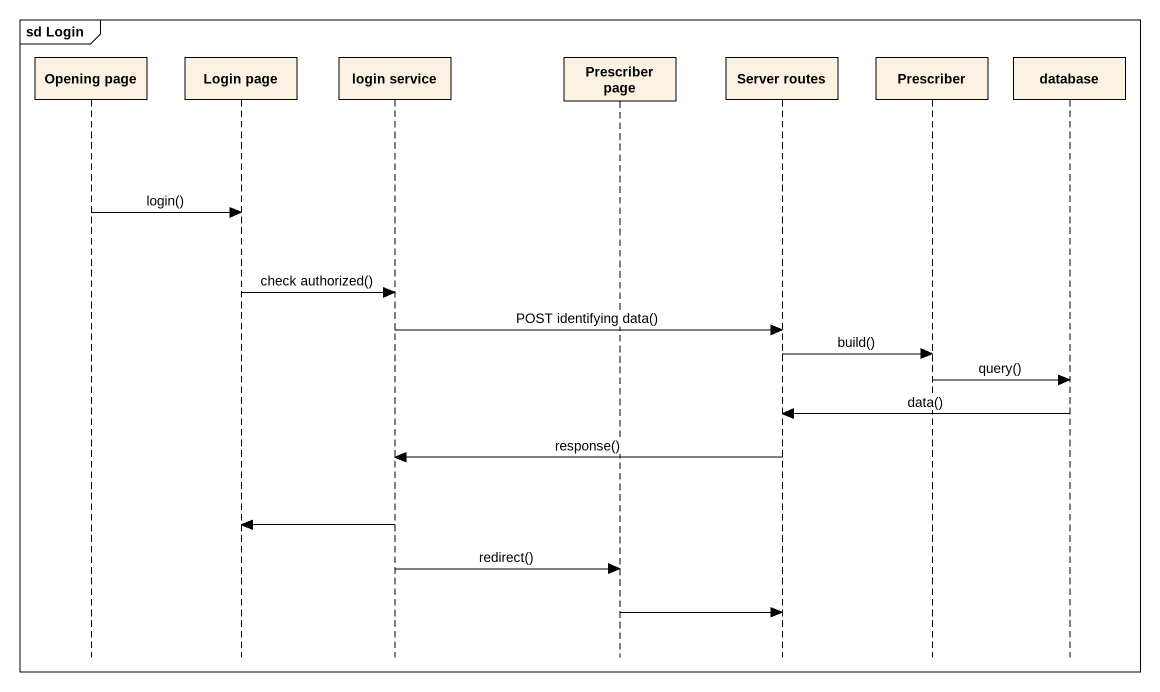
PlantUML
@startuml
mainframe sd Login
hide footbox
participant "Opening page" as Opening_page
participant "Login page" as Login_page
participant "login service" as login_service
participant "Prescriber page" as Prescriber_page
participant "Server routes" as Server_routes
participant Prescriber
participant "database" as database_

Opening_page -> Login_page : login()
Login_page -> login_service : check authorized()
login_service -> Server_routes : POST identifying data()
Server_routes -> Prescriber : build()
Prescriber -> database_ : query()
database_ -> Server_routes : data()
Server_routes -> login_service : response()
login_service -> Login_page
login_service -> Prescriber_page : redirect()
Prescriber_page -> Server_routes
@enduml
